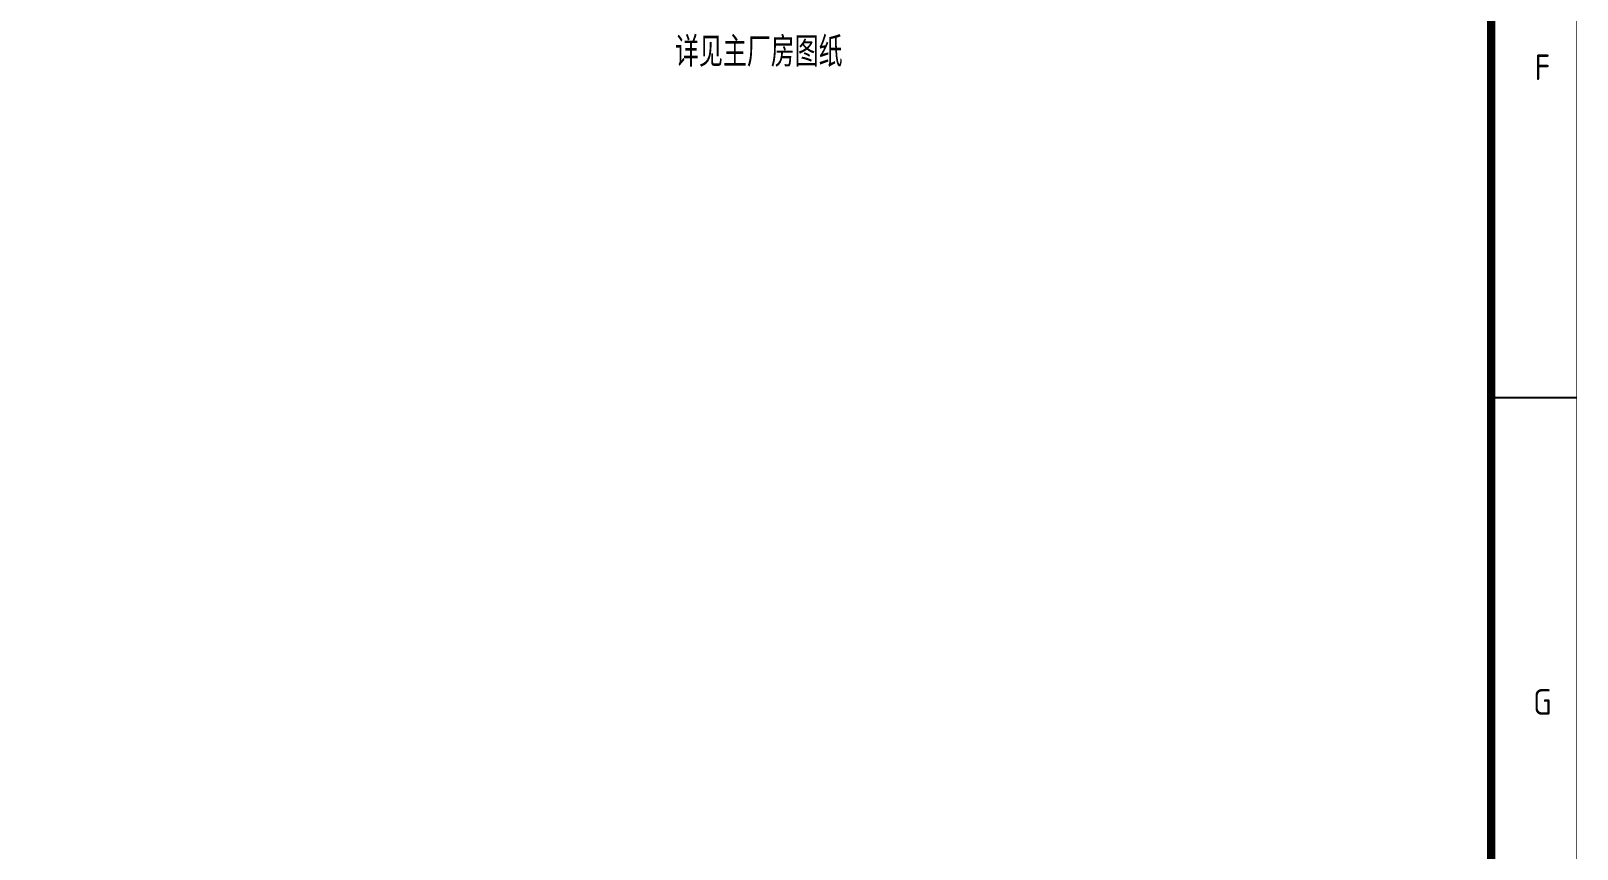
# Model space of a CAD drawing. Extents: x -93062 to 326984, y -142534 to 91021.
# Drawn here: x 7324 to 25408, y -47266 to -37694 of the extents above; entities that cross this region are included whole.
import ezdxf
from ezdxf.enums import TextEntityAlignment as Align

# ---------------------------------------------------------------- set-up
doc = ezdxf.new("R2010")
doc.units = 0
doc.header["$LTSCALE"] = 1000
doc.header["$MEASUREMENT"] = 0
doc.layers.get('0').update_dxf_attribs({"color": 8})
doc.layers.add('AXIS', color=8, linetype='Continuous')
doc.styles.add('HZTXT', font='geditxt.shx', dxfattribs={"width": 0.8, "bigfont": 'hztxt1.shx'})
doc.styles.get("Standard").update_dxf_attribs({"font": 'gbenor.shx', "bigfont": 'gbcbig.shx'})
doc.styles.add('TK', font='GEDITXT.SHX', dxfattribs={"width": 0.85, "height": 3.5, "bigfont": 'DXT.SHX'})

# ---------------------------------------------------------------- blocks, each defined once
blk = doc.blocks.new('GEDI_WK_A1')
at = {"color": 3}
blk.add_line((831, 148.5), (841, 148.5), dxfattribs=at)
for points, const_width in [([(0, 0), (841, 0), (841, 594), (0, 594)], 0.1), ([(25, 10), (831, 10), (831, 584), (25, 584)], 1)]:
    blk.add_lwpolyline(points, close=True, dxfattribs=dict(at, const_width=const_width))
for s, p in [('F', (837, 185.62)), ('G', (837, 111.38))]:
    blk.add_text(s, height=3, dxfattribs=at).set_placement(p, align=Align.CENTER)
blk = doc.blocks.new('A$C67E35CD0')
blk.add_blockref('GEDI_WK_A1', (0, 0))
at = {"style": 'TK', "width": 0.85}
for tag, height, p in [('PROJECTNAME', 4.75, (776, 44)), ('PHASE', 4, (818, 44)), ('DRAWINGNAME', 4.75, (786, 31))]:
    blk.add_attdef(tag, text='', height=height, dxfattribs=at).set_placement(p, align=Align.MIDDLE_CENTER)
for tag, p, height in [('APPROVE', (663, 32.75), 3.5), ('DESIGN', (708, 32.75), 3.5), ('REVIEW1', (663, 25.75), 3.5), ('DRAW', (708, 25.75), 3.5), ('REVIEW2', (663, 18.75), 3.5), ('PROPORTION', (708, 18.75), 3.5), ('DRAWINGNUMBER', (758, 18.5), 4), ('CHECK', (663, 11.75), 3.5), ('DATE', (708, 11.75), 3.5), ('VERSION', (824, 11.75), 3.5)]:
    blk.add_attdef(tag, p, '', height=height, dxfattribs=at)
blk = doc.blocks.new('afefqwer')
at = {"xscale": 100, "yscale": 100, "zscale": 100}
blk.add_blockref('A$C67E35CD0', (-84100, 0), dxfattribs=at)

msp = doc.modelspace()

# ---------------------------------------------------------------- block references
msp.add_blockref('afefqwer', (25403.5, -56832.5))

# ---------------------------------------------------------------- texts
at = {"layer": 'AXIS', "style": 'HZTXT', "width": 0.8}
msp.add_text('详见主厂房图纸', height=350, dxfattribs=at).set_placement((14857.5, -38114))

doc.saveas('drawing.dxf')
